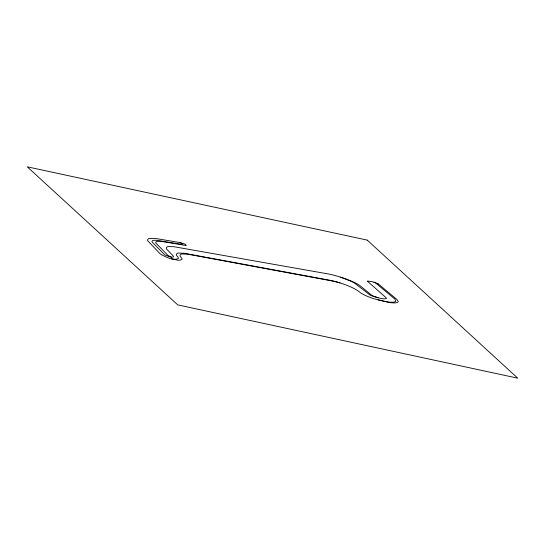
<?xml version="1.0" encoding="UTF-8"?>
<svg xmlns="http://www.w3.org/2000/svg" width="545" height="545" viewBox="0 0 545 545"><rect width="100%" height="100%" fill="white"/><g stroke="black" fill="none" stroke-linecap="round" stroke-linejoin="round"><path stroke-width="0.82" d="M378.032 297.863L373.775 296.296A10.655 2.105 16.8 0 1 371.792 295.336L360.265 285.846L357.036 283.775A25.724 5.082 16.8 0 0 353.794 282.126L346.048 278.965L337.008 276.07A22.727 4.489 16.8 0 0 326.993 273.726L173.882 246.701L168.071 246.565A21.48 4.244 16.8 0 0 167.158 246.865L166.307 247.846A30.82 6.09 16.8 0 0 166.511 248.942L173.256 256.027A10.989 2.173 16.8 0 1 173.433 256.824L173.147 257.056A6.206 1.226 16.8 0 1 171.6 257.185L168.759 255.884A9.313 1.839 16.8 0 1 167.676 255.149L155.952 243.09A22.788 4.503 16.8 0 1 155.836 242.15L156.231 241.667A16.05 3.175 16.8 0 1 157.294 241.299L160.748 241.34L186.118 245.482A3.863 0.763 16.8 0 0 186.247 245.366L185.511 244.494A2.575 0.511 16.8 0 0 184.912 244.092L179.564 242.491L155.339 238.451L149.378 238.41A23.953 4.735 16.8 0 0 148.451 238.744L147.593 239.814A34.178 6.758 16.8 0 0 147.715 240.733L159.842 253.52A18.973 3.754 16.8 0 0 161.729 254.883C166.586 257.226 173.126 260.966 178.344 258.5A21.337 4.217 16.8 0 0 178.058 257.295L176.56 255.428A30.656 6.056 16.8 0 1 176.355 254.317L177.254 253.336A20.887 4.128 16.8 0 1 178.195 253.05L184.217 253.268L328.26 279.939A22.188 4.387 16.8 0 1 338.588 282.474L342.546 283.734A23.762 4.694 16.8 0 1 351.702 287.372L353.685 288.339A27.434 5.423 16.8 0 1 358.712 291.384L360.245 292.604A20.315 4.013 16.8 0 0 364.891 295.213L366.09 295.765A18.176 3.59 16.8 0 0 368.038 296.589A19.17 3.788 16.8 0 0 374.469 298.885L388.892 302.427A20.942 4.142 16.8 0 0 393.981 302.911A20.131 3.978 16.8 0 0 395.874 302.822L397.23 302.516A22.406 4.428 16.8 0 0 398.231 301.555L397.264 299.798L378.4 284.04M171.457 258.786C174.604 258.97 179.087 261.682 181.982 259.379A21.017 4.156 16.8 0 0 181.703 258.18L180.211 256.327A30.186 5.968 16.8 0 1 180.014 255.23L180.906 254.263A20.649 4.081 16.8 0 1 181.853 253.977L187.862 254.202L331.203 280.818A22.188 4.387 16.8 0 1 340.026 282.909M378.053 299.941L386.439 301.753A21.146 4.183 16.8 0 0 391.576 302.237A20.369 4.026 16.8 0 0 393.49 302.148L394.853 301.835A22.754 4.496 16.8 0 0 395.868 300.867L394.887 299.082L375.825 283.141A3.018 0.6 16.8 0 0 373.897 282.201A3.209 0.634 16.8 0 0 371.601 281.602L367.766 281.05A4.789 0.947 16.8 0 0 367.337 281.138L386.405 298.013A11.697 2.309 16.8 0 1 385.608 298.708L385.077 298.796A10.771 2.132 16.8 0 1 380.723 298.449L371.84 295.84A10.92 2.16 16.8 0 1 370 295.015L354.284 282.903A25.99 5.137 16.8 0 0 351.021 281.24L340.427 277.119M180.061 242.607L181.233 243.063A2.602 0.518 16.8 0 1 181.832 243.465L182.582 244.289A3.924 0.777 16.8 0 1 182.446 244.467L157.028 240.331L153.574 240.297A16.255 3.216 16.8 0 0 152.511 240.672L152.109 241.162A23.135 4.571 16.8 0 0 152.225 242.109L164.392 254.563A8.516 1.683 16.8 0 0 165.428 255.189L169.863 256.886A3.924 0.777 16.8 0 0 171.573 257.172M373.897 282.201L376.486 283.107A2.984 0.593 16.8 0 1 378.38 284.04M367.241 240.113L27.25 166.818L177.759 304.887L517.75 378.182L367.241 240.113"/></g></svg>
